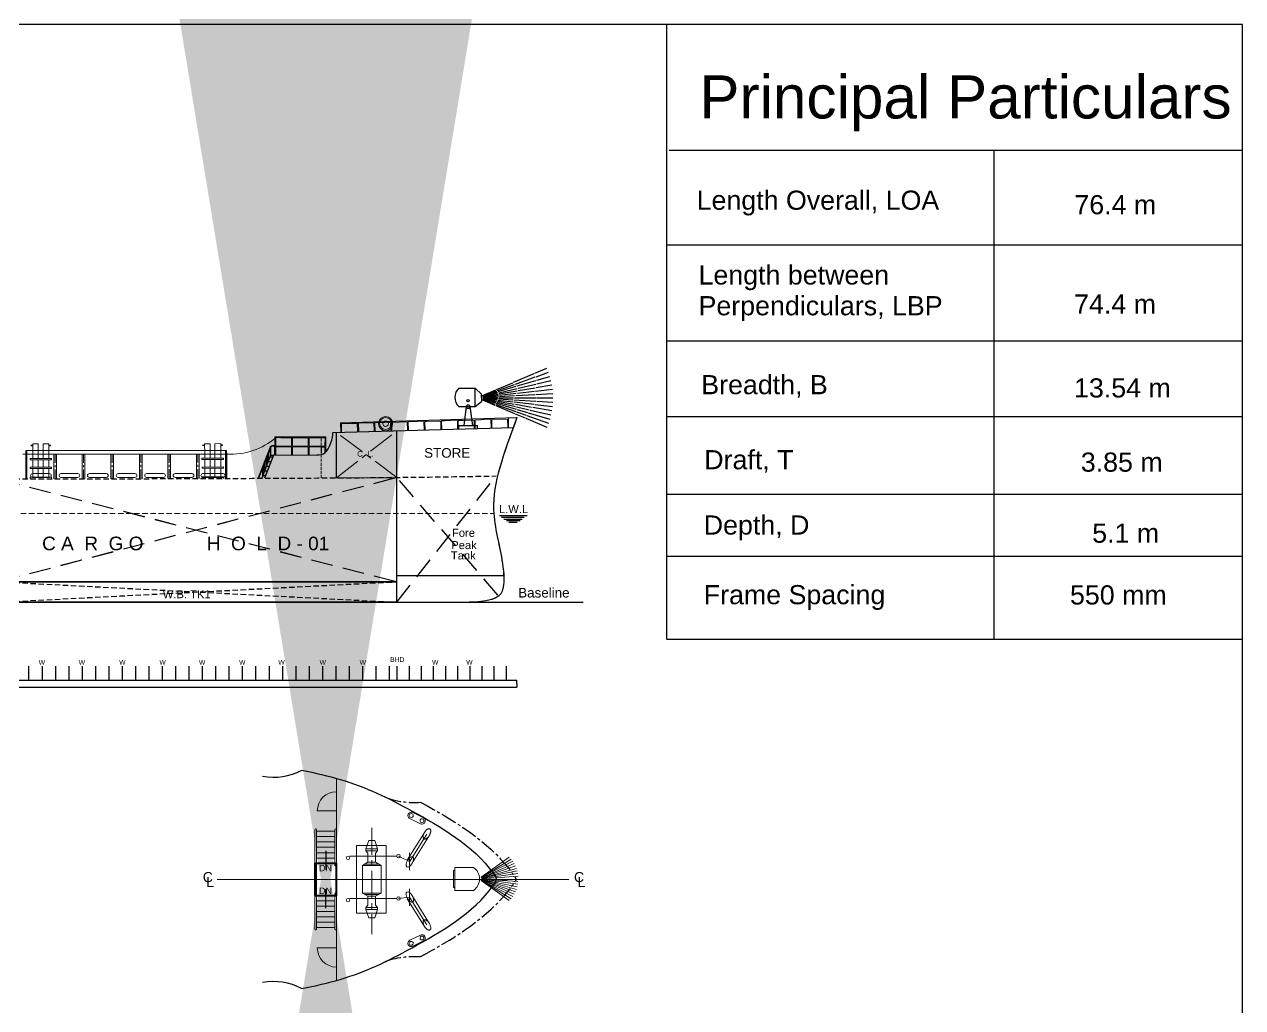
# Model space of a CAD drawing. Header units: inches. Extents: x 11 to 128, y 20 to 108.
# Drawn here: x 71.5 to 127.9, y 62.1 to 107.7 of the extents above; entities that cross this region are included whole.
import ezdxf

# ---------------------------------------------------------------- set-up
doc = ezdxf.new("R2010")
doc.units = ezdxf.units.IN
doc.header["$MEASUREMENT"] = 0
for name, pattern in [('ACAD_ISO04W100', [30, 24, -3, 0, -3]), ('CENTER', [2, 1.25, -0.25, 0.25, -0.25]), ('CENTER2', [1.125, 0.75, -0.125, 0.125, -0.125]), ('DASHED', [19.05, 12.7, -6.35]), ('DASHED2', [0.375, 0.25, -0.125]), ('DASHEDX2', [1.5, 1, -0.5]), ('HIDDEN', [0.375, 0.25, -0.125])]:
    doc.linetypes.add(name, pattern=pattern)
for name, color, linetype in [('1', 255, 'Continuous'), ('bulkhead', 1, 'Continuous'), ('CL', 255, 'Continuous'), ('GA', 7, 'Continuous'), ('Layer1', 255, 'Continuous'), ('Text', 255, 'Continuous'), ('wl 2', 3, 'Continuous')]:
    doc.layers.add(name, color=color, linetype=linetype)
for name, color, linetype, lineweight in [('B.line', 7, 'Continuous', 25), ('C.line', 255, 'ACAD_ISO04W100', 13), ('Deck', 165, 'Continuous', 40), ('Door', 255, 'Continuous', 13), ('Fixtures', 255, 'Continuous', 18), ('hatch', 8, 'Continuous', 9), ('IN-LINE', 255, 'Continuous', 25), ('staps', 200, 'Continuous', 15)]:
    doc.layers.add(name, color=color, linetype=linetype, lineweight=lineweight)
doc.layers.add('Hide', color=255, linetype='Continuous', lineweight=13, plot=False)
doc.styles.get("Standard").update_dxf_attribs({"font": 'arial.ttf'})
doc.dimstyles.get("Standard").update_dxf_attribs({"dimtxt": 0.18, "dimasz": 0.18, "dimexe": 0.18, "dimexo": 0.0625, "dimgap": 0.09, "dimtad": 0, "dimtih": 1, "dimtoh": 1, "dimdec": 4, "dimzin": 0, "dimdsep": 46, "dimtxsty": 'Standard', "dimcen": 0.09, "dimadec": 0, "dimazin": 0, "dimtfac": 1, "dimtdec": 4, "dimtofl": 0, "dimtmove": 0, "dimatfit": 3, "dimfxl": 1, "dimtolj": 1, "dimtzin": 0, "dimarcsym": 0})

msp = doc.modelspace()

# ---------------------------------------------------------------- linework, layer by layer
for p, q in [((101.221, 107.694), (101.221, 79.202)), ((101.343, 101.857), (127.918, 101.857)), ((116.39, 101.842), (116.39, 79.205)), ((101.205, 97.476), (127.912, 97.476)), ((101.248, 93.022), (127.904, 93.022)), ((101.248, 89.517), (127.912, 89.517)), ((83.013, 87.732), (85.015, 87.737)), ((83.013, 87.732), (85.015, 87.737)), ((83.013, 87.732), (85.015, 87.737)), ((83.013, 87.732), (85.015, 87.737)), ((101.226, 85.915), (127.907, 85.915)), ((93.474, 84.923), (94.757, 84.923)), ((93.474, 84.923), (94.757, 84.923)), ((93.578, 84.853), (94.626, 84.853)), ((93.578, 84.853), (94.626, 84.853)), ((93.685, 84.76), (94.535, 84.76)), ((93.685, 84.76), (94.535, 84.76)), ((101.246, 83.047), (127.901, 83.047)), ((33.298, 81.863), (88.726, 81.863)), ((33.298, 81.857), (88.733, 81.859)), ((88.726, 82.146), (93.679, 82.146)), ((41.124, 80.907), (92.079, 80.908)), ((41.124, 80.907), (92.079, 80.908)), ((41.124, 80.907), (92.079, 80.908)), ((41.124, 80.907), (92.079, 80.908)), ((88.726, 80.908), (70.251, 80.908)), ((88.726, 80.908), (70.251, 80.908)), ((101.221, 79.202), (127.903, 79.202)), ((71.663, 77.944), (71.663, 77.297)), ((72.282, 77.944), (72.282, 77.297)), ((72.901, 77.944), (72.901, 77.297)), ((73.52, 77.944), (73.52, 77.297)), ((74.138, 77.944), (74.138, 77.297)), ((74.757, 77.944), (74.757, 77.297)), ((75.376, 77.944), (75.376, 77.297)), ((75.995, 77.944), (75.995, 77.297)), ((76.613, 77.944), (76.613, 77.297)), ((77.232, 77.944), (77.232, 77.297)), ((77.851, 77.944), (77.851, 77.297)), ((78.47, 77.944), (78.47, 77.297)), ((79.088, 77.944), (79.088, 77.297)), ((79.707, 77.944), (79.707, 77.297)), ((80.326, 77.944), (80.326, 77.297)), ((80.945, 77.944), (80.945, 77.297)), ((81.563, 77.944), (81.563, 77.297)), ((82.182, 77.944), (82.182, 77.297)), ((82.801, 77.944), (82.801, 77.297)), ((83.42, 77.944), (83.42, 77.297)), ((84.038, 77.944), (84.038, 77.297)), ((84.657, 77.944), (84.657, 77.297)), ((85.276, 77.944), (85.276, 77.297)), ((85.895, 77.944), (85.895, 77.297)), ((86.513, 77.944), (86.513, 77.297)), ((87.132, 77.944), (87.132, 77.297)), ((87.751, 77.944), (87.751, 77.297)), ((88.37, 77.944), (88.37, 77.297)), ((88.726, 77.944), (88.726, 77.297)), ((89.288, 77.944), (89.288, 77.297)), ((89.851, 77.944), (89.851, 77.297)), ((90.413, 77.944), (90.413, 77.297)), ((90.976, 77.944), (90.976, 77.297)), ((91.538, 77.944), (91.538, 77.297)), ((92.101, 77.944), (92.101, 77.297)), ((92.663, 77.944), (92.663, 77.297)), ((93.226, 77.944), (93.226, 77.297)), ((93.788, 77.944), (93.788, 77.297))]:
    msp.add_line(p, q)
at = {"color": 9}
for p, q in [((91.597, 90.834), (92.35, 90.834)), ((91.597, 90.834), (92.35, 90.834)), ((92.351, 89.974), (92.35, 90.834)), ((92.351, 89.974), (92.35, 90.834)), ((91.597, 89.974), (92.351, 89.974)), ((91.597, 89.974), (92.351, 89.974))]:
    msp.add_line(p, q, dxfattribs=at)
at = {"color": 9, "linetype": 'Continuous'}
for p, q in [((92.35, 90.834), (92.645, 90.558)), ((92.35, 90.834), (92.645, 90.558)), ((92.645, 90.404), (92.645, 90.558)), ((92.645, 90.404), (92.645, 90.558)), ((92.645, 90.404), (92.645, 90.22)), ((92.645, 90.404), (92.645, 90.22)), ((92.351, 89.974), (92.645, 90.22)), ((92.351, 89.974), (92.645, 90.22))]:
    msp.add_line(p, q, dxfattribs=at)
at = {"color": 4}
for p, q in [((82.842, 87.646), (82.98, 87.646)), ((82.842, 87.646), (82.98, 87.646)), ((82.875, 87.732), (83.013, 87.732)), ((82.875, 87.732), (83.013, 87.732)), ((82.594, 87.001), (82.732, 87.001)), ((82.594, 87.001), (82.732, 87.001)), ((82.594, 87.001), (82.732, 87.001)), ((82.594, 87.001), (82.732, 87.001)), ((82.677, 87.216), (82.814, 87.216)), ((82.677, 87.216), (82.814, 87.216)), ((82.677, 87.216), (82.814, 87.216)), ((82.677, 87.216), (82.814, 87.216)), ((82.759, 87.431), (82.897, 87.431)), ((82.759, 87.431), (82.897, 87.431)), ((82.759, 87.431), (82.897, 87.431)), ((82.759, 87.431), (82.897, 87.431)), ((82.511, 86.786), (82.649, 86.786)), ((82.511, 86.786), (82.649, 86.786))]:
    msp.add_line(p, q, dxfattribs=at)
at = {"linetype": 'DASHED2'}
msp.add_line((88.726, 82.097), (88.726, 82.097), dxfattribs=at)
msp.add_line((88.726, 82.097), (88.726, 82.097), dxfattribs=at)
at = {"color": 4}
msp.add_circle((92.027, 90.247), 0.0516, dxfattribs=at)
msp.add_circle((92.027, 90.247), 0.0516, dxfattribs=at)
at = {"color": 9}
msp.add_arc((91.994, 90.404), 0.585, 132.7016, 227.2984, dxfattribs=at)
msp.add_arc((91.994, 90.404), 0.585, 132.7016, 227.2984, dxfattribs=at)
for points, knots in [([(94.29, 89.467), (93.644, 87.702), (93.007, 86.064), (93.351, 84.026), (93.603, 82.949), (93.782, 81.468), (93.367, 80.943), (92.079, 80.908)], [0.00797, 0.00797, 0.00797, 0.00797, 3.445074, 4.562906, 5.468213, 6.374004, 7.212449, 7.212449, 7.212449, 7.212449]), ([(94.29, 89.467), (93.644, 87.702), (93.007, 86.064), (93.351, 84.026), (93.603, 82.949), (93.782, 81.468), (93.367, 80.943), (92.079, 80.908)], [0.00797, 0.00797, 0.00797, 0.00797, 3.445074, 4.562906, 5.468213, 6.374004, 7.212449, 7.212449, 7.212449, 7.212449]), ([(94.283, 89.449), (93.646, 87.708), (93.007, 86.067), (93.351, 84.026), (93.601, 82.957), (93.782, 81.468), (93.357, 80.94), (92.079, 80.908)], [0, 0, 0, 0, 3.445074, 4.562906, 5.468213, 6.374004, 7.212449, 7.212449, 7.212449, 7.212449]), ([(94.283, 89.449), (93.646, 87.708), (93.007, 86.067), (93.351, 84.026), (93.601, 82.957), (93.782, 81.468), (93.357, 80.94), (92.079, 80.908)], [0, 0, 0, 0, 3.445074, 4.562906, 5.468213, 6.374004, 7.212449, 7.212449, 7.212449, 7.212449]), ([(85.015, 87.737), (85.34, 87.727), (85.578, 87.903), (85.774, 88.65), (85.762, 88.782)], [0, 0, 0, 0, 0.940803, 1.279045, 1.279045, 1.279045, 1.279045]), ([(85.015, 87.737), (85.34, 87.727), (85.578, 87.903), (85.774, 88.65), (85.762, 88.782)], [0, 0, 0, 0, 0.940803, 1.279045, 1.279045, 1.279045, 1.279045]), ([(85.015, 87.737), (85.34, 87.727), (85.578, 87.903), (85.774, 88.65), (85.762, 88.782)], [0, 0, 0, 0, 0.940803, 1.279045, 1.279045, 1.279045, 1.279045]), ([(85.015, 87.737), (85.34, 87.727), (85.578, 87.903), (85.774, 88.65), (85.762, 88.782)], [0, 0, 0, 0, 0.940803, 1.279045, 1.279045, 1.279045, 1.279045]), ([(84.314, 73.123), (84.942, 72.997), (86.947, 72.531), (89.308, 71.336), (92.41, 69.556), (93.334, 68.135), (93.333, 68.061)], [11.7499, 11.7499, 11.7499, 11.7499, 13.326041, 16.951848, 20.994583, 21.329271, 21.329271, 21.329271, 21.329271]), ([(84.314, 63), (84.942, 63.126), (86.947, 63.592), (89.308, 64.787), (92.41, 66.566), (93.334, 67.988), (93.333, 68.061)], [11.7499, 11.7499, 11.7499, 11.7499, 13.326041, 16.951848, 20.994583, 21.329271, 21.329271, 21.329271, 21.329271])]:
    msp.add_open_spline(points, degree=3, knots=knots)
at = {"linetype": 'HIDDEN'}
msp.add_open_spline([(70.25, 86.623), (70.461, 86.623), (73.152, 86.631), (77.082, 86.633), (82.042, 86.651), (85.762, 86.671), (89.526, 86.699), (92.049, 86.74), (93.333, 86.761)], degree=3, knots=[45.729367, 45.729367, 45.729367, 45.729367, 46.291596, 52.904609, 56.21113, 59.517679, 62.824298, 66.248072, 66.248072, 66.248072, 66.248072], dxfattribs=at)
msp.add_open_spline([(70.25, 86.623), (70.461, 86.623), (73.152, 86.631), (77.082, 86.633), (82.042, 86.651), (85.762, 86.671), (89.526, 86.699), (92.049, 86.74), (93.333, 86.761)], degree=3, knots=[45.729367, 45.729367, 45.729367, 45.729367, 46.291596, 52.904609, 56.21113, 59.517679, 62.824298, 66.248072, 66.248072, 66.248072, 66.248072], dxfattribs=at)
at = {"linetype": 'CENTER2'}
for points in [[(88.184, 71.88), (88.614, 71.664), (89.332, 71.599), (89.827, 71.638)], [(88.184, 64.243), (88.614, 64.459), (89.332, 64.524), (89.827, 64.485)]]:
    msp.add_open_spline(points, degree=3, dxfattribs=at)
for points in [[(89.827, 71.638), (89.947, 71.573), (91.288, 70.827), (93.035, 69.772), (94.108, 68.313), (94.26, 68.061)], [(89.827, 64.485), (89.947, 64.55), (91.288, 65.296), (93.035, 66.351), (94.108, 67.81), (94.26, 68.061)]]:
    msp.add_open_spline(points, degree=3, knots=[16.549824, 16.549824, 16.549824, 16.549824, 16.951848, 20.994583, 21.329271, 21.329271, 21.329271, 21.329271], dxfattribs=at)
at = {"layer": '1'}
msp.add_line((93.202, 68.061), (93.843, 68.061), dxfattribs=at)
msp.add_line((93.202, 68.061), (93.843, 68.061), dxfattribs=at)
msp.add_line((93.202, 68.061), (93.843, 68.061), dxfattribs=at)
msp.add_line((93.202, 68.061), (93.843, 68.061), dxfattribs=at)
at = {"layer": 'B.line', "color": 30, "true_color": 0xf26722}
for p, q in [((86.112, 89.226), (94.29, 89.467)), ((86.112, 89.226), (86.124, 88.796)), ((86.647, 89.197), (86.887, 89.204)), ((86.93, 89.205), (86.941, 88.818))]:
    msp.add_line(p, q, dxfattribs=at)
at = {"layer": 'B.line', "ltscale": 0.005}
msp.add_line((92.079, 80.908), (97.355, 80.908), dxfattribs=at)
msp.add_line((92.079, 80.908), (97.355, 80.908), dxfattribs=at)
at = {"layer": 'bulkhead'}
msp.add_line((88.726, 80.908), (88.726, 86.696), dxfattribs=at)
msp.add_line((88.726, 80.908), (88.726, 86.696), dxfattribs=at)
at = {"layer": 'C.line'}
for p, q in [((90.116, 70.162), (89.316, 68.878)), ((89.308, 69.287), (89.308, 68.492)), ((89.308, 66.835), (89.308, 67.631)), ((90.116, 65.96), (89.316, 67.245))]:
    msp.add_line(p, q, dxfattribs=at)
at = {"layer": 'C.line', "ltscale": 3}
msp.add_line((80.403, 68.061), (96.702, 68.061), dxfattribs=at)
at = {"layer": 'CL', "color": 9}
for p, q in [((94.137, 91.102), (95.086, 91.505)), ((94.137, 91.102), (95.086, 91.505)), ((95.125, 91.522), (95.677, 91.756)), ((95.125, 91.522), (95.677, 91.756)), ((95.176, 91.364), (95.75, 91.569)), ((95.176, 91.364), (95.75, 91.569)), ((93.346, 90.766), (94.093, 91.083)), ((93.346, 90.766), (94.093, 91.083)), ((93.383, 90.721), (94.178, 91.006)), ((93.383, 90.721), (94.178, 91.006)), ((93.417, 90.672), (94.254, 90.919)), ((93.417, 90.672), (94.254, 90.919)), ((94.223, 91.022), (95.136, 91.349)), ((94.223, 91.022), (95.136, 91.349)), ((94.297, 90.932), (95.166, 91.188)), ((94.297, 90.932), (95.166, 91.188)), ((94.346, 90.83), (95.163, 91.021)), ((94.346, 90.83), (95.163, 91.021)), ((95.174, 90.861), (95.903, 90.988)), ((95.174, 90.861), (95.903, 90.988)), ((95.208, 91.2), (95.812, 91.378)), ((95.208, 91.2), (95.812, 91.378)), ((95.208, 91.031), (95.863, 91.184)), ((95.208, 91.031), (95.863, 91.184)), ((92.694, 90.49), (93.304, 90.749)), ((92.694, 90.49), (93.304, 90.749)), ((92.7, 90.476), (93.34, 90.706)), ((92.7, 90.476), (93.34, 90.706)), ((92.704, 90.462), (93.374, 90.659)), ((92.704, 90.462), (93.374, 90.659)), ((92.708, 90.448), (93.402, 90.61)), ((92.708, 90.448), (93.402, 90.61)), ((92.708, 90.33), (93.312, 90.19)), ((92.708, 90.33), (93.312, 90.19)), ((92.711, 90.433), (93.423, 90.557)), ((92.711, 90.433), (93.423, 90.557)), ((92.711, 90.345), (93.337, 90.236)), ((92.711, 90.345), (93.337, 90.236)), ((92.713, 90.419), (93.433, 90.502)), ((92.713, 90.419), (93.433, 90.502)), ((92.713, 90.36), (93.364, 90.285)), ((92.713, 90.36), (93.364, 90.285)), ((92.715, 90.404), (93.43, 90.445)), ((92.715, 90.404), (93.43, 90.445)), ((92.715, 90.389), (93.415, 90.389)), ((92.715, 90.389), (93.415, 90.389)), ((92.715, 90.374), (93.391, 90.335)), ((92.715, 90.374), (93.391, 90.335)), ((93.438, 90.333), (94.104, 90.294)), ((93.438, 90.333), (94.104, 90.294)), ((93.445, 90.62), (94.304, 90.82)), ((93.445, 90.62), (94.304, 90.82)), ((93.46, 90.389), (94.128, 90.389)), ((93.46, 90.389), (94.128, 90.389)), ((93.465, 90.564), (94.307, 90.711)), ((93.465, 90.564), (94.307, 90.711)), ((93.474, 90.447), (94.183, 90.488)), ((93.474, 90.447), (94.183, 90.488)), ((93.476, 90.506), (94.254, 90.596)), ((93.476, 90.506), (94.254, 90.596)), ((94.175, 90.389), (95.158, 90.389)), ((94.175, 90.389), (95.158, 90.389)), ((94.236, 90.491), (95.125, 90.542)), ((94.236, 90.491), (95.125, 90.542)), ((94.308, 90.602), (95.106, 90.694)), ((94.308, 90.602), (95.106, 90.694)), ((94.353, 90.718), (95.128, 90.853)), ((94.353, 90.718), (95.128, 90.853)), ((95.149, 90.699), (95.932, 90.789)), ((95.149, 90.699), (95.932, 90.789)), ((95.169, 90.545), (95.949, 90.59)), ((95.169, 90.545), (95.949, 90.59)), ((95.202, 90.389), (95.955, 90.389)), ((95.202, 90.389), (95.955, 90.389)), ((92.694, 90.288), (93.262, 90.047)), ((92.694, 90.288), (93.262, 90.047)), ((92.7, 90.302), (93.272, 90.097)), ((92.7, 90.302), (93.272, 90.097)), ((92.704, 90.316), (93.289, 90.144)), ((92.704, 90.316), (93.289, 90.144)), ((93.304, 90.03), (94.17, 89.662)), ((93.304, 90.03), (94.17, 89.662)), ((93.313, 90.082), (94.234, 89.752)), ((93.313, 90.082), (94.234, 89.752)), ((93.331, 90.131), (94.258, 89.858)), ((93.331, 90.131), (94.258, 89.858)), ((93.355, 90.179), (94.224, 89.976)), ((93.355, 90.179), (94.224, 89.976)), ((93.382, 90.228), (94.166, 90.092)), ((93.382, 90.228), (94.166, 90.092)), ((93.41, 90.279), (94.12, 90.198)), ((93.41, 90.279), (94.12, 90.198)), ((94.148, 90.292), (95.162, 90.234)), ((94.148, 90.292), (95.162, 90.234)), ((94.168, 90.192), (95.089, 90.086)), ((94.168, 90.192), (95.089, 90.086)), ((94.219, 90.083), (94.97, 89.952)), ((94.219, 90.083), (94.97, 89.952)), ((94.276, 89.964), (94.857, 89.829)), ((94.276, 89.964), (94.857, 89.829)), ((94.301, 89.845), (94.774, 89.706)), ((94.301, 89.845), (94.774, 89.706)), ((94.904, 89.818), (95.863, 89.594)), ((94.904, 89.818), (95.863, 89.594)), ((95.021, 89.944), (95.903, 89.79)), ((95.021, 89.944), (95.903, 89.79)), ((95.138, 90.08), (95.932, 89.989)), ((95.138, 90.08), (95.932, 89.989)), ((95.206, 90.231), (95.949, 90.189)), ((95.206, 90.231), (95.949, 90.189)), ((94.212, 89.644), (94.664, 89.452)), ((94.212, 89.644), (94.664, 89.452)), ((94.275, 89.738), (94.713, 89.581)), ((94.275, 89.738), (94.713, 89.581)), ((94.703, 89.436), (95.677, 89.022)), ((94.703, 89.436), (95.677, 89.022)), ((94.753, 89.566), (95.75, 89.209)), ((94.753, 89.566), (95.75, 89.209)), ((94.816, 89.693), (95.812, 89.4)), ((94.816, 89.693), (95.812, 89.4))]:
    msp.add_line(p, q, dxfattribs=at)
at = {"layer": 'CL', "color": 4}
for p, q in [((91.941, 89.974), (91.822, 89.098)), ((91.941, 89.974), (91.822, 89.098)), ((92.113, 89.974), (92.232, 89.098)), ((92.113, 89.974), (92.232, 89.098)), ((91.597, 88.942), (91.597, 89.098)), ((91.597, 88.942), (91.597, 89.098)), ((92.457, 88.967), (92.457, 89.098)), ((92.457, 88.967), (92.457, 89.098)), ((83.073, 88.107), (83.072, 87.732)), ((83.073, 88.107), (83.072, 87.732)), ((84.62, 87.714), (84.62, 87.713)), ((84.62, 87.714), (84.62, 87.713))]:
    msp.add_line(p, q, dxfattribs=at)
at = {"layer": 'CL', "color": 30, "true_color": 0xf26722}
msp.add_line((85.214, 88.131), (85.214, 87.809), dxfattribs=at)
msp.add_line((85.214, 88.131), (85.214, 87.809), dxfattribs=at)
at = {"layer": 'CL'}
for p, q in [((18.805, 77.297), (94.29, 77.297)), ((18.805, 76.968), (94.29, 76.968)), ((94.29, 77.133), (94.29, 77.297)), ((94.29, 77.133), (94.29, 76.968))]:
    msp.add_line(p, q, dxfattribs=at)
at = {"layer": 'CL', "color": 4}
msp.add_circle((92.027, 89.974), 0.086, dxfattribs=at)
msp.add_circle((92.027, 89.974), 0.086, dxfattribs=at)
at = {"layer": 'Deck', "ltscale": 5}
for p, q in [((71.57, 86.626), (71.57, 87.946)), ((71.57, 86.626), (71.57, 87.946)), ((80.82, 86.647), (80.82, 87.946)), ((80.82, 86.647), (80.82, 87.946))]:
    msp.add_line(p, q, dxfattribs=at)
at = {"layer": 'Deck'}
msp.add_lwpolyline([(84.928, 67.32), (85.929, 67.32), (85.929, 68.803), (84.928, 68.803)], close=True, dxfattribs=at)
at = {"layer": 'Defpoints', "linetype": 'ByBlock'}
for p, q in [((93.805, 84.692), (94.432, 84.692)), ((93.805, 84.692), (94.432, 84.692)), ((93.916, 84.628), (94.302, 84.628)), ((93.916, 84.628), (94.302, 84.628))]:
    msp.add_line(p, q, dxfattribs=at)
at = {"layer": 'Defpoints'}
for centre, start, end in [((83.014, 75.557), 259.3755, 298.2027), ((83.014, 60.566), 61.9077, 100.6245)]:
    msp.add_arc(centre, 2.759, start, end, dxfattribs=at)
at = {"layer": 'Door'}
for p, q in [((85.929, 71.237), (85.039, 71.237)), ((85.929, 64.886), (85.039, 64.886))]:
    msp.add_line(p, q, dxfattribs=at)
for centre, start, end in [((85.929, 71.237), 90, 180), ((85.929, 64.886), 180, 270)]:
    msp.add_arc(centre, 0.89, start, end, dxfattribs=at)
at = {"layer": 'Fixtures', "color": 30, "true_color": 0xf26722}
for p, q in [((86.112, 89.226), (94.29, 89.467)), ((86.112, 89.226), (86.124, 88.796)), ((86.157, 89.184), (86.647, 89.197)), ((86.157, 89.184), (86.647, 89.197)), ((86.647, 89.197), (86.887, 89.204)), ((86.887, 89.204), (86.898, 88.817)), ((86.887, 89.204), (86.898, 88.817)), ((86.93, 89.205), (87.55, 89.222)), ((86.93, 89.205), (87.55, 89.222)), ((86.93, 89.205), (86.941, 88.818)), ((87.55, 89.222), (87.661, 89.225)), ((87.55, 89.222), (87.661, 89.225)), ((87.661, 89.225), (87.672, 88.838)), ((87.661, 89.225), (87.672, 88.838)), ((87.704, 89.226), (88.367, 89.244)), ((87.704, 89.226), (88.367, 89.244)), ((87.704, 89.226), (87.715, 88.839)), ((87.704, 89.226), (87.715, 88.839)), ((88.367, 89.244), (88.435, 89.246)), ((88.367, 89.244), (88.435, 89.246)), ((88.435, 89.246), (88.445, 88.859)), ((88.435, 89.246), (88.445, 88.859)), ((88.478, 89.247), (89.209, 89.267)), ((88.478, 89.247), (89.209, 89.267)), ((88.478, 89.247), (88.488, 88.86)), ((88.478, 89.247), (88.488, 88.86)), ((89.209, 89.267), (89.219, 88.88)), ((89.209, 89.267), (89.219, 88.88)), ((89.252, 89.268), (89.27, 89.268)), ((89.252, 89.268), (89.262, 88.881)), ((89.252, 89.268), (89.27, 89.268)), ((89.252, 89.268), (89.262, 88.881)), ((89.27, 89.268), (89.982, 89.288)), ((89.27, 89.268), (89.982, 89.288)), ((89.982, 89.288), (89.993, 88.901)), ((89.982, 89.288), (89.993, 88.901)), ((90.025, 89.289), (90.086, 89.291)), ((90.025, 89.289), (90.086, 89.291)), ((90.025, 89.289), (90.036, 88.902)), ((90.025, 89.289), (90.036, 88.902)), ((90.086, 89.291), (90.756, 89.309)), ((90.086, 89.291), (90.756, 89.309)), ((90.756, 89.309), (90.767, 88.922)), ((90.756, 89.309), (90.767, 88.922)), ((90.799, 89.31), (90.946, 89.314)), ((90.799, 89.31), (90.946, 89.314)), ((90.799, 89.31), (90.81, 88.923)), ((90.799, 89.31), (90.81, 88.923)), ((90.946, 89.314), (91.53, 89.33)), ((90.946, 89.314), (91.53, 89.33)), ((91.53, 89.33), (91.54, 88.943)), ((91.53, 89.33), (91.54, 88.943)), ((91.573, 89.331), (91.806, 89.337)), ((91.573, 89.331), (91.806, 89.337)), ((91.573, 89.331), (91.583, 88.944)), ((91.573, 89.331), (91.583, 88.944)), ((91.806, 89.337), (92.304, 89.351)), ((91.806, 89.337), (92.304, 89.351)), ((92.304, 89.351), (92.314, 88.964)), ((92.304, 89.351), (92.314, 88.964)), ((92.347, 89.352), (92.357, 88.965)), ((92.347, 89.352), (92.357, 88.965)), ((92.623, 89.36), (93.078, 89.372)), ((92.623, 89.36), (93.078, 89.372)), ((93.078, 89.372), (93.088, 88.985)), ((93.078, 89.372), (93.088, 88.985)), ((93.121, 89.373), (93.851, 89.393)), ((93.121, 89.373), (93.851, 89.393)), ((93.121, 89.373), (93.131, 88.986)), ((93.121, 89.373), (93.131, 88.986)), ((93.851, 89.393), (93.862, 89.006)), ((93.851, 89.393), (93.862, 89.006)), ((93.905, 89.456), (93.905, 89.007)), ((93.905, 89.456), (93.905, 89.007)), ((86.157, 89.184), (86.167, 88.797)), ((86.157, 89.184), (86.167, 88.797)), ((83.074, 88.58), (83.072, 88.145)), ((83.074, 88.58), (83.072, 88.145)), ((84.601, 88.578), (83.074, 88.58)), ((83.074, 88.58), (83.074, 88.58)), ((84.601, 88.578), (83.074, 88.58)), ((83.074, 88.58), (83.074, 88.58)), ((83.116, 88.107), (83.115, 87.732)), ((83.116, 88.107), (83.115, 87.732)), ((83.348, 88.536), (83.116, 88.537)), ((83.116, 88.537), (83.116, 88.15)), ((83.348, 88.536), (83.116, 88.537)), ((83.116, 88.537), (83.116, 88.15)), ((83.347, 88.149), (83.116, 88.15)), ((83.347, 88.149), (83.116, 88.15)), ((83.347, 88.106), (83.116, 88.107)), ((83.347, 88.106), (83.116, 88.107)), ((83.847, 88.149), (83.347, 88.149)), ((83.847, 88.149), (83.347, 88.149)), ((83.847, 88.106), (83.347, 88.106)), ((83.847, 88.106), (83.347, 88.106)), ((84.208, 88.535), (83.348, 88.536)), ((84.208, 88.535), (83.348, 88.536)), ((83.847, 88.106), (83.846, 87.734)), ((83.847, 88.106), (83.846, 87.734)), ((83.848, 88.536), (83.847, 88.149)), ((83.848, 88.536), (83.847, 88.149)), ((83.848, 88.579), (83.848, 88.579)), ((83.848, 88.579), (83.848, 88.579)), ((83.89, 88.106), (83.889, 87.734)), ((83.89, 88.106), (83.889, 87.734)), ((83.89, 88.58), (83.89, 88.579)), ((83.89, 88.58), (83.89, 88.579)), ((83.89, 88.536), (83.89, 88.149)), ((83.89, 88.536), (83.89, 88.149)), ((84.164, 88.148), (83.89, 88.149)), ((84.164, 88.148), (83.89, 88.149)), ((84.207, 88.105), (83.89, 88.106)), ((84.207, 88.105), (83.89, 88.106)), ((84.523, 88.148), (84.164, 88.148)), ((84.523, 88.148), (84.164, 88.148)), ((84.554, 88.105), (84.207, 88.105)), ((84.554, 88.105), (84.207, 88.105)), ((84.555, 88.535), (84.208, 88.535)), ((84.555, 88.535), (84.208, 88.535)), ((84.454, 88.105), (84.44, 88.105)), ((84.454, 88.105), (84.44, 88.105)), ((84.621, 88.148), (84.523, 88.148)), ((84.621, 88.148), (84.523, 88.148)), ((84.622, 88.535), (84.555, 88.535)), ((84.622, 88.535), (84.555, 88.535)), ((84.621, 88.105), (84.555, 88.105)), ((84.621, 88.105), (84.555, 88.105)), ((85.438, 88.577), (84.601, 88.578)), ((85.438, 88.577), (84.601, 88.578)), ((84.622, 88.535), (84.621, 88.148)), ((84.622, 88.535), (84.621, 88.148)), ((84.621, 88.105), (84.621, 87.942)), ((84.621, 88.105), (84.621, 87.942)), ((84.622, 88.578), (84.622, 88.578)), ((84.622, 88.578), (84.622, 88.578)), ((84.664, 88.105), (84.663, 87.922)), ((84.664, 88.105), (84.663, 87.922)), ((85.2, 88.534), (84.664, 88.535)), ((84.664, 88.535), (84.664, 88.148)), ((85.2, 88.534), (84.664, 88.535)), ((84.664, 88.535), (84.664, 88.148)), ((85.257, 88.147), (84.664, 88.148)), ((85.257, 88.147), (84.664, 88.148)), ((85.257, 88.104), (84.664, 88.105)), ((85.257, 88.104), (84.664, 88.105)), ((84.665, 88.578), (84.665, 88.578)), ((84.665, 88.578), (84.665, 88.578)), ((85.112, 88.534), (85.111, 88.534)), ((85.112, 88.534), (85.111, 88.534)), ((85.214, 88.104), (85.199, 88.104)), ((85.214, 88.104), (85.199, 88.104)), ((85.396, 88.534), (85.2, 88.534)), ((85.396, 88.534), (85.2, 88.534)), ((85.214, 88.131), (85.214, 88.104)), ((85.214, 88.131), (85.214, 88.104)), ((85.395, 88.147), (85.257, 88.147)), ((85.395, 88.147), (85.257, 88.147)), ((85.395, 88.104), (85.257, 88.104)), ((85.395, 88.104), (85.257, 88.104)), ((85.396, 88.534), (85.395, 88.147)), ((85.396, 88.534), (85.395, 88.147)), ((85.395, 88.104), (85.395, 87.839)), ((85.395, 88.104), (85.395, 87.839)), ((85.396, 88.577), (85.396, 88.577)), ((85.396, 88.577), (85.396, 88.577)), ((85.438, 88.577), (85.438, 88.577)), ((85.438, 88.577), (85.439, 87.878)), ((85.438, 88.577), (85.438, 88.577)), ((85.438, 88.577), (85.439, 87.878)), ((84.621, 87.942), (84.62, 87.736)), ((84.621, 87.942), (84.62, 87.736)), ((84.663, 87.922), (84.664, 87.736)), ((84.663, 87.922), (84.664, 87.736))]:
    msp.add_line(p, q, dxfattribs=at)
at = {"layer": 'Fixtures'}
msp.add_line((92.347, 89.352), (92.623, 89.36), dxfattribs=at)
at = {"layer": 'Fixtures', "ltscale": 0.005}
for p, q in [((71.757, 88.187), (71.852, 88.187)), ((71.757, 88.187), (71.852, 88.187)), ((71.757, 88.157), (71.852, 88.157)), ((71.757, 88.157), (71.852, 88.157)), ((71.852, 88.247), (72.11, 88.247)), ((71.852, 88.247), (71.852, 87.826)), ((71.852, 88.247), (72.11, 88.247)), ((71.852, 88.247), (71.852, 87.826)), ((72.11, 88.247), (72.11, 87.826)), ((72.11, 88.247), (72.11, 87.826)), ((72.328, 88.247), (72.595, 88.247)), ((72.328, 88.247), (72.328, 87.826)), ((72.328, 88.247), (72.595, 88.247)), ((72.328, 88.247), (72.328, 87.826)), ((72.595, 88.247), (72.595, 87.826)), ((72.595, 88.247), (72.595, 87.826)), ((72.673, 88.187), (72.595, 88.187)), ((72.673, 88.187), (72.595, 88.187)), ((72.673, 88.157), (72.595, 88.157)), ((72.673, 88.157), (72.595, 88.157)), ((72.673, 88.157), (72.673, 88.187)), ((72.673, 88.157), (72.673, 88.187)), ((79.724, 88.197), (79.819, 88.197)), ((79.724, 88.197), (79.819, 88.197)), ((79.724, 88.167), (79.819, 88.167)), ((79.724, 88.167), (79.819, 88.167)), ((79.819, 88.257), (80.077, 88.258)), ((79.819, 88.257), (80.077, 88.258)), ((79.819, 88.257), (79.82, 87.837)), ((79.819, 88.257), (79.82, 87.837)), ((80.077, 88.258), (80.078, 87.837)), ((80.077, 88.258), (80.078, 87.837)), ((80.295, 88.258), (80.562, 88.259)), ((80.295, 88.258), (80.562, 88.259)), ((80.295, 88.258), (80.296, 87.838)), ((80.295, 88.258), (80.296, 87.838)), ((80.562, 88.259), (80.563, 87.838)), ((80.562, 88.259), (80.563, 87.838)), ((80.64, 88.199), (80.562, 88.199)), ((80.64, 88.199), (80.562, 88.199)), ((80.64, 88.169), (80.562, 88.169)), ((80.64, 88.169), (80.562, 88.169)), ((80.64, 88.169), (80.64, 88.199)), ((80.64, 88.169), (80.64, 88.199)), ((87.291, 69.476), (87.833, 69.476)), ((87.428, 69.86), (87.697, 69.86)), ((86.543, 69.139), (88.721, 69.139)), ((87.291, 69.379), (87.833, 69.379)), ((88.802, 69.139), (89.308, 68.89)), ((87.235, 68.775), (87.889, 68.775)), ((87.388, 68.866), (87.737, 68.866)), ((87.235, 67.369), (87.889, 67.369)), ((87.388, 67.279), (87.737, 67.279)), ((88.802, 67.177), (89.308, 67.233)), ((86.543, 67.177), (88.721, 67.177)), ((87.291, 66.766), (87.833, 66.766)), ((87.291, 66.668), (87.833, 66.668)), ((87.428, 66.284), (87.697, 66.284))]:
    msp.add_line(p, q, dxfattribs=at)
at = {"layer": 'Fixtures', "ltscale": 5}
msp.add_line((71.57, 87.946), (80.82, 87.946), dxfattribs=at)
msp.add_line((71.57, 87.946), (80.82, 87.946), dxfattribs=at)
at = {"layer": 'Fixtures', "linetype": 'DASHED', "ltscale": 0.5}
for p, q in [((71.852, 87.826), (71.852, 87.577)), ((71.852, 87.826), (71.852, 87.577)), ((71.852, 87.517), (71.852, 87.166)), ((71.852, 87.517), (71.852, 87.166)), ((72.11, 87.826), (72.11, 87.577)), ((72.11, 87.826), (72.11, 87.577)), ((72.11, 87.517), (72.11, 87.166)), ((72.11, 87.517), (72.11, 87.166)), ((72.328, 87.826), (72.328, 87.577)), ((72.328, 87.826), (72.328, 87.577)), ((72.328, 87.517), (72.328, 87.166)), ((72.328, 87.517), (72.328, 87.166)), ((72.595, 87.826), (72.595, 87.577)), ((72.595, 87.826), (72.595, 87.577)), ((72.595, 87.517), (72.595, 87.166)), ((72.595, 87.517), (72.595, 87.166)), ((79.82, 87.837), (79.82, 87.587)), ((79.82, 87.837), (79.82, 87.587)), ((79.82, 87.527), (79.821, 87.177)), ((79.82, 87.527), (79.821, 87.177)), ((80.078, 87.837), (80.078, 87.588)), ((80.078, 87.837), (80.078, 87.588)), ((80.079, 87.528), (80.079, 87.177)), ((80.079, 87.528), (80.079, 87.177)), ((80.296, 87.838), (80.296, 87.588)), ((80.296, 87.838), (80.296, 87.588)), ((80.297, 87.528), (80.297, 87.178)), ((80.297, 87.528), (80.297, 87.178)), ((80.563, 87.838), (80.563, 87.589)), ((80.563, 87.838), (80.563, 87.589)), ((80.563, 87.529), (80.564, 87.178)), ((80.563, 87.529), (80.564, 87.178)), ((71.852, 87.106), (71.852, 86.706)), ((71.852, 87.106), (71.852, 86.706)), ((72.11, 87.106), (72.11, 86.706)), ((72.11, 87.106), (72.11, 86.706)), ((72.328, 87.106), (72.328, 86.706)), ((72.328, 87.106), (72.328, 86.706)), ((72.595, 87.106), (72.595, 86.706)), ((72.595, 87.106), (72.595, 86.706)), ((79.821, 87.117), (79.822, 86.717)), ((79.821, 87.117), (79.822, 86.717)), ((80.079, 87.117), (80.08, 86.718)), ((80.079, 87.117), (80.08, 86.718)), ((80.297, 87.118), (80.298, 86.718)), ((80.297, 87.118), (80.298, 86.718)), ((80.564, 87.118), (80.565, 86.718)), ((80.564, 87.118), (80.565, 86.718)), ((71.727, 86.626), (71.727, 86.706)), ((71.727, 86.706), (72.717, 86.706)), ((71.727, 86.626), (71.727, 86.706)), ((71.727, 86.706), (72.717, 86.706)), ((72.717, 86.626), (72.717, 86.706)), ((72.717, 86.626), (72.717, 86.706)), ((79.696, 86.717), (80.686, 86.719)), ((79.696, 86.717), (80.686, 86.719)), ((79.697, 86.643), (79.696, 86.717)), ((79.697, 86.643), (79.696, 86.717)), ((80.687, 86.647), (80.686, 86.719)), ((80.687, 86.647), (80.686, 86.719))]:
    msp.add_line(p, q, dxfattribs=at)
at = {"layer": 'Fixtures', "color": 30, "lineweight": 20, "true_color": 0xf26722}
for points in [[(85.214, 88.491), (85.214, 88.359)], [(85.214, 88.491), (85.214, 88.359)], [(85.214, 88.306), (85.214, 88.174)], [(85.214, 88.306), (85.214, 88.174)], [(85.214, 88.108), (85.214, 87.989)], [(85.214, 88.108), (85.214, 87.989)], [(85.214, 87.923), (85.214, 87.805)], [(85.214, 87.923), (85.214, 87.805)], [(85.214, 87.739), (85.214, 87.62)], [(85.214, 87.739), (85.214, 87.62)], [(85.214, 87.554), (85.214, 87.435)], [(85.214, 87.554), (85.214, 87.435)], [(85.214, 87.369), (85.214, 87.237)], [(85.214, 87.369), (85.214, 87.237)], [(85.214, 87.184), (85.214, 87.052)], [(85.214, 87.184), (85.214, 87.052)], [(85.214, 86.999), (85.214, 86.867)], [(85.214, 86.999), (85.214, 86.867)], [(85.214, 86.814), (85.214, 86.669)], [(85.214, 86.814), (85.214, 86.669)]]:
    msp.add_lwpolyline(points, dxfattribs=at)
at = {"layer": 'Fixtures', "linetype": 'DASHED', "ltscale": 0.5}
for points in [[(71.727, 87.577), (72.717, 87.577), (72.717, 87.517), (71.727, 87.517)], [(71.727, 87.577), (72.717, 87.577), (72.717, 87.517), (71.727, 87.517)], [(79.695, 87.587), (80.685, 87.589), (80.685, 87.529), (79.695, 87.527)], [(79.695, 87.587), (80.685, 87.589), (80.685, 87.529), (79.695, 87.527)], [(71.727, 87.106), (72.717, 87.106), (72.717, 87.166), (71.727, 87.166)], [(71.727, 87.106), (72.717, 87.106), (72.717, 87.166), (71.727, 87.166)], [(79.696, 87.117), (80.686, 87.118), (80.686, 87.178), (79.696, 87.177)], [(79.696, 87.117), (80.686, 87.118), (80.686, 87.178), (79.696, 87.177)]]:
    msp.add_lwpolyline(points, close=True, dxfattribs=at)
at = {"layer": 'Fixtures'}
for points in [[(72.62, 86.875), (71.84, 86.875, 1), (71.84, 86.695), (72.62, 86.695, 1)], [(72.62, 86.875), (71.84, 86.875, 1), (71.84, 86.695), (72.62, 86.695, 1)], [(73.94, 86.875), (73.16, 86.875, 1), (73.16, 86.695), (73.94, 86.695, 1)], [(73.94, 86.875), (73.16, 86.875, 1), (73.16, 86.695), (73.94, 86.695, 1)], [(75.26, 86.875), (74.48, 86.875, 1), (74.48, 86.695), (75.26, 86.695, 1)], [(75.26, 86.875), (74.48, 86.875, 1), (74.48, 86.695), (75.26, 86.695, 1)], [(76.59, 86.875), (75.81, 86.875, 1), (75.81, 86.695), (76.59, 86.695, 1)], [(76.59, 86.875), (75.81, 86.875, 1), (75.81, 86.695), (76.59, 86.695, 1)], [(77.91, 86.875), (77.13, 86.875, 1), (77.13, 86.695), (77.91, 86.695, 1)], [(77.91, 86.875), (77.13, 86.875, 1), (77.13, 86.695), (77.91, 86.695, 1)], [(79.23, 86.875), (78.45, 86.875, 1), (78.45, 86.695), (79.23, 86.695, 1)], [(79.23, 86.875), (78.45, 86.875, 1), (78.45, 86.695), (79.23, 86.695, 1)], [(80.68, 86.875), (79.736, 86.875, 1), (79.736, 86.695), (80.68, 86.695, 1)], [(80.68, 86.875), (79.736, 86.875, 1), (79.736, 86.695), (80.68, 86.695, 1)]]:
    msp.add_lwpolyline(points, format="xyb", close=True, dxfattribs=at)
at = {"layer": 'Fixtures', "ltscale": 0.005}
for points in [[(86.851, 66.492), (88.224, 66.492), (88.224, 69.631), (86.851, 69.631)], [(87.132, 67.43), (87.992, 67.43), (87.992, 68.714), (87.132, 68.714)], [(91.345, 68.478), (91.41, 68.478), (91.41, 67.694), (91.345, 67.694)]]:
    msp.add_lwpolyline(points, close=True, dxfattribs=at)
for points in [[(87.132, 68.714), (87.388, 68.866), (87.388, 69.277), (87.291, 69.379), (87.291, 69.476), (87.428, 69.86)], [(87.992, 68.714), (87.737, 68.866), (87.737, 69.277), (87.833, 69.379), (87.833, 69.476), (87.697, 69.86)], [(92.274, 67.551), (91.41, 67.551), (91.41, 68.621), (92.274, 68.621)], [(87.132, 67.43), (87.388, 67.279), (87.388, 66.867), (87.291, 66.766), (87.291, 66.668), (87.428, 66.284)], [(87.992, 67.43), (87.737, 67.279), (87.737, 66.867), (87.833, 66.766), (87.833, 66.668), (87.697, 66.284)]]:
    msp.add_lwpolyline(points, dxfattribs=at)
at = {"layer": 'Fixtures', "color": 30, "true_color": 0xf26722}
for centre, radius in [((88.203, 89.189), 0.328), ((88.203, 89.193), 0.275), ((88.203, 89.193), 0.275), ((88.203, 89.189), 0.129), ((88.203, 89.189), 0.129)]:
    msp.add_circle(centre, radius, dxfattribs=at)
at = {"layer": 'Fixtures', "ltscale": 0.005}
for centre in [(86.462, 69.059), (88.802, 69.139), (88.802, 67.177), (86.462, 67.097)]:
    msp.add_circle(centre, 0.081, dxfattribs=at)
at = {"layer": 'Fixtures', "color": 30, "true_color": 0xf26722}
msp.add_arc((81.005, 91.053), 3.285, 267.3043, 310.0047, dxfattribs=at)
msp.add_arc((81.005, 91.053), 3.285, 267.3043, 310.0047, dxfattribs=at)
at = {"layer": 'Fixtures', "ltscale": 0.005}
msp.add_arc((91.906, 68.086), 0.649, 304.4857, 55.5143, dxfattribs=at)
at = {"layer": 'Fixtures', "linetype": 'DASHED', "ltscale": 0.5}
msp.add_ellipse((90.12, 70.173), major_axis=(0.136, 0.232), ratio=0.484246, start_param=-3.141592653589793, end_param=3.141592653589793, dxfattribs=at)
at = {"layer": 'Fixtures', "ltscale": 0.005}
msp.add_ellipse((89.328, 68.876), major_axis=(0.136, 0.232), ratio=0.484246, start_param=-3.141592653589793, end_param=3.141592653589793, dxfattribs=at)
at = {"layer": 'Fixtures', "ltscale": 0.005, "extrusion": (0, 0, -1)}
msp.add_ellipse((89.328, 67.246), major_axis=(0.136, -0.232), ratio=0.484246, start_param=-3.141592653589793, end_param=3.141592653589793, dxfattribs=at)
at = {"layer": 'Fixtures', "linetype": 'DASHED', "ltscale": 0.5, "extrusion": (0, 0, -1)}
msp.add_ellipse((90.12, 65.95), major_axis=(0.136, -0.232), ratio=0.484246, start_param=-3.141592653589793, end_param=3.141592653589793, dxfattribs=at)
at = {"layer": 'GA', "lineweight": 9}
for p, q in [((89.956, 70.915), (89.459, 71.159)), ((89.822, 70.641), (89.324, 70.884)), ((89.822, 65.482), (89.324, 65.239)), ((89.956, 65.207), (89.459, 64.964))]:
    msp.add_line(p, q, dxfattribs=at)
for centre, major_axis, start_param, end_param in [((89.392, 71.022), (0.14, -0.069), 1.570796, 4.712389), ((89.392, 71.022), (-0.082, 0.0402), 1.570796326805626, 7.853981633985212), ((89.889, 70.778), (0.082, -0.0402), 4.712389, 10.995574), ((89.889, 70.778), (-0.14, 0.069), 1.570796, 4.712389)]:
    msp.add_ellipse(centre, major_axis=major_axis, ratio=0.981247, start_param=start_param, end_param=end_param, dxfattribs=at)
at = {"layer": 'GA', "lineweight": 9, "extrusion": (0, 0, -1)}
for centre, major_axis, start_param, end_param in [((89.889, 65.345), (-0.14, -0.069), 1.570796, 4.712389), ((89.392, 65.101), (0.14, 0.069), 1.570796, 4.712389), ((89.392, 65.101), (-0.082, -0.0402), 1.570796326805626, 7.853981633985212), ((89.889, 65.345), (0.082, 0.0402), 4.712389, 10.995574)]:
    msp.add_ellipse(centre, major_axis=major_axis, ratio=0.981247, start_param=start_param, end_param=end_param, dxfattribs=at)
at = {"layer": 'hatch', "linetype": 'CENTER'}
for p, q in [((85.929, 86.674), (88.726, 88.86)), ((85.929, 86.674), (88.726, 88.86)), ((88.726, 86.696), (85.929, 88.781)), ((88.726, 86.696), (85.929, 88.781)), ((87.562, 70.454), (87.562, 65.53))]:
    msp.add_line(p, q, dxfattribs=at)
at = {"layer": 'hatch', "linetype": 'DASHED', "ltscale": 0.7}
for p, q in [((71.54, 86.626), (71.54, 87.826)), ((71.54, 86.626), (71.54, 87.826)), ((71.54, 86.626), (71.54, 87.826)), ((71.54, 86.626), (71.54, 87.826)), ((71.54, 86.626), (71.54, 87.772)), ((71.54, 86.626), (71.54, 87.772)), ((80.85, 86.647), (80.85, 87.826)), ((80.85, 86.647), (80.85, 87.826)), ((80.85, 86.647), (80.85, 87.826)), ((80.85, 86.647), (80.85, 87.826))]:
    msp.add_line(p, q, dxfattribs=at)
at = {"layer": 'hatch', "linetype": 'DASHED', "ltscale": 0.5}
for p, q in [((72.83, 86.626), (72.83, 87.772)), ((72.83, 86.626), (72.83, 87.772)), ((72.95, 86.626), (72.95, 87.772)), ((72.95, 86.626), (72.95, 87.772)), ((74.15, 86.626), (74.15, 87.772)), ((74.15, 86.626), (74.15, 87.772)), ((74.27, 86.626), (74.27, 87.772)), ((74.27, 86.626), (74.27, 87.772)), ((75.47, 86.626), (75.47, 87.772)), ((75.47, 86.626), (75.47, 87.772)), ((75.59, 86.626), (75.59, 87.772)), ((75.59, 86.626), (75.59, 87.772)), ((76.8, 86.635), (76.8, 87.772)), ((76.8, 86.635), (76.8, 87.772)), ((76.92, 86.636), (76.92, 87.772)), ((76.92, 86.636), (76.92, 87.772)), ((78.12, 86.638), (78.12, 87.772)), ((78.12, 86.638), (78.12, 87.772)), ((78.24, 86.639), (78.24, 87.772)), ((78.24, 86.639), (78.24, 87.772)), ((79.44, 86.642), (79.44, 87.772)), ((79.44, 86.642), (79.44, 87.772)), ((79.56, 86.643), (79.56, 87.772)), ((79.56, 86.643), (79.56, 87.772)), ((90.039, 70.283), (89.209, 68.957)), ((90.193, 70.041), (89.424, 68.799)), ((90.193, 66.081), (89.424, 67.324)), ((90.039, 65.839), (89.209, 67.166))]:
    msp.add_line(p, q, dxfattribs=at)
at = {"layer": 'hatch', "color": 30, "linetype": 'CENTER', "ltscale": 0.35}
for p, q in [((72.89, 86.626), (72.89, 87.772)), ((72.89, 86.626), (72.89, 87.772)), ((74.21, 86.626), (74.21, 87.772)), ((74.21, 86.626), (74.21, 87.772)), ((75.53, 86.626), (75.53, 87.772)), ((75.53, 86.626), (75.53, 87.772)), ((76.86, 86.636), (76.86, 87.772)), ((76.86, 86.636), (76.86, 87.772)), ((78.18, 86.639), (78.18, 87.772)), ((78.18, 86.639), (78.18, 87.772)), ((79.5, 86.642), (79.5, 87.772)), ((79.5, 86.642), (79.5, 87.772))]:
    msp.add_line(p, q, dxfattribs=at)
at = {"layer": 'hatch', "linetype": 'CENTER2', "ltscale": 50}
for p, q in [((92.627, 68.158), (93.936, 69.095)), ((92.633, 68.151), (94.02, 69.003)), ((92.639, 68.144), (94.096, 68.904)), ((92.644, 68.137), (94.163, 68.799)), ((92.648, 68.129), (94.22, 68.689)), ((92.651, 68.12), (94.268, 68.574)), ((92.654, 68.112), (94.305, 68.455)), ((92.656, 68.103), (94.332, 68.334)), ((92.627, 68.014), (93.936, 67.077)), ((92.633, 68.021), (94.02, 67.168)), ((92.639, 68.028), (94.096, 67.267)), ((92.642, 68.077), (94.333, 67.961)), ((92.644, 68.035), (94.163, 67.372)), ((92.648, 68.043), (94.22, 67.483)), ((92.651, 68.051), (94.268, 67.598)), ((92.654, 68.06), (94.305, 67.716)), ((92.656, 68.068), (94.332, 67.838)), ((92.657, 68.095), (94.348, 68.21))]:
    msp.add_line(p, q, dxfattribs=at)
at = {"layer": 'Hide', "linetype": 'ByBlock'}
msp.add_line((71.389, 87.772), (80.85, 87.772), dxfattribs=at)
msp.add_line((71.389, 87.772), (80.85, 87.772), dxfattribs=at)
at = {"layer": 'Hide', "linetype": 'DASHED2'}
msp.add_line((18.804, 85.013), (93.224, 85.015), dxfattribs=at)
at = {"layer": 'Hide', "linetype": 'HIDDEN'}
msp.add_line((18.804, 85.013), (93.224, 85.015), dxfattribs=at)
at = {"layer": 'Hide'}
msp.add_line((85.929, 72.743), (85.929, 63.38), dxfattribs=at)
at = {"layer": 'IN-LINE', "linetype": 'DASHED'}
for p, q in [((85.929, 86.674), (85.929, 88.781)), ((85.929, 86.674), (85.929, 88.781)), ((88.726, 86.696), (88.726, 88.86)), ((88.726, 86.696), (88.726, 88.86)), ((85.929, 86.674), (88.726, 86.696))]:
    msp.add_line(p, q, dxfattribs=at)
at = {"layer": 'Layer1', "color": 4}
for p, q in [((85.762, 88.776), (94.124, 89.014)), ((85.762, 88.776), (94.124, 89.014)), ((91.597, 89.098), (92.457, 89.098)), ((91.597, 89.098), (92.457, 89.098)), ((82.875, 87.732), (82.875, 88.09)), ((82.875, 87.732), (82.875, 88.09)), ((82.892, 87.732), (82.892, 88.108)), ((82.892, 87.732), (82.892, 88.108)), ((83.072, 87.732), (83.072, 88.145)), ((83.072, 87.732), (83.072, 88.145)), ((82.832, 88.052), (82.296, 86.654)), ((82.832, 88.052), (82.296, 86.654)), ((82.848, 88.046), (82.314, 86.654)), ((82.848, 88.046), (82.314, 86.654)), ((82.875, 87.732), (82.461, 86.655)), ((82.875, 87.732), (82.461, 86.655)), ((83.013, 87.732), (82.599, 86.655)), ((83.013, 87.732), (82.599, 86.655)), ((82.677, 87.216), (82.677, 87.643)), ((82.677, 87.216), (82.677, 87.643)), ((82.693, 87.216), (82.693, 87.637)), ((82.693, 87.216), (82.693, 87.637)), ((82.693, 87.216), (82.693, 87.637)), ((82.693, 87.216), (82.693, 87.637)), ((82.759, 87.431), (82.759, 87.813)), ((82.759, 87.431), (82.759, 87.813)), ((82.776, 87.431), (82.776, 87.858)), ((82.776, 87.431), (82.776, 87.858)), ((82.51, 86.784), (82.51, 87.166)), ((82.51, 86.784), (82.51, 87.166)), ((82.51, 86.784), (82.51, 87.166)), ((82.528, 86.784), (82.528, 87.211)), ((82.528, 86.784), (82.528, 87.211)), ((82.528, 86.784), (82.528, 87.211)), ((82.595, 87.007), (82.595, 87.434)), ((82.595, 87.007), (82.595, 87.434)), ((82.595, 87.007), (82.595, 87.434)), ((82.595, 87.007), (82.595, 87.434)), ((82.611, 87.001), (82.611, 87.428)), ((82.611, 87.001), (82.611, 87.428)), ((82.611, 87.001), (82.611, 87.428)), ((82.611, 87.001), (82.611, 87.428))]:
    msp.add_line(p, q, dxfattribs=at)
at = {"layer": 'Layer1', "color": 30, "true_color": 0xf26722}
for p, q in [((83.09, 88.162), (82.993, 88.162)), ((83.09, 88.162), (82.993, 88.162)), ((83.09, 88.162), (82.993, 88.162)), ((83.09, 88.162), (82.993, 88.162)), ((83.09, 88.145), (82.993, 88.145)), ((83.09, 88.145), (82.993, 88.145)), ((83.09, 88.145), (82.993, 88.145)), ((83.09, 88.145), (82.993, 88.145)), ((83.089, 87.732), (83.09, 88.162)), ((83.089, 87.732), (83.09, 88.162))]:
    msp.add_line(p, q, dxfattribs=at)
at = {"layer": 'Layer1', "linetype": 'DASHED2'}
for p, q in [((70.251, 80.908), (88.726, 81.863)), ((70.251, 81.863), (88.726, 80.908)), ((70.251, 80.908), (88.726, 81.859)), ((70.251, 81.859), (88.726, 80.908))]:
    msp.add_line(p, q, dxfattribs=at)
at = {"layer": 'Layer1', "color": 4}
for radius in [0.172, 0.172, 0.172, 0.172, 0.155, 0.155, 0.155, 0.155]:
    msp.add_arc((82.993, 87.99), radius, 89.9245, 158.9117, dxfattribs=at)
at = {"layer": 'staps'}
for p, q in [((84.928, 70.366), (84.928, 68.712)), ((85.002, 70.366), (85.002, 68.712)), ((85.002, 70.298), (85.855, 70.298)), ((85.002, 70.049), (85.855, 70.049)), ((85.855, 70.366), (85.855, 68.712)), ((85.929, 70.366), (85.929, 68.712)), ((85.002, 69.799), (85.855, 69.799)), ((85.002, 69.55), (85.855, 69.55)), ((85.002, 69.301), (85.855, 69.301)), ((85.002, 69.052), (85.855, 69.052)), ((84.928, 65.756), (84.928, 68.803)), ((85.002, 68.803), (85.855, 68.803)), ((85.002, 65.756), (85.002, 68.803)), ((85.002, 67.32), (85.855, 67.32)), ((85.855, 65.756), (85.855, 67.411)), ((85.929, 65.756), (85.929, 67.411)), ((85.002, 67.071), (85.855, 67.071)), ((85.002, 66.822), (85.855, 66.822)), ((85.002, 66.573), (85.855, 66.573)), ((85.002, 66.323), (85.855, 66.323)), ((85.002, 66.074), (85.855, 66.074)), ((85.002, 65.825), (85.855, 65.825))]:
    msp.add_line(p, q, dxfattribs=at)
for centre, start, end in [((84.965, 70.366), 0, 180), ((85.892, 70.366), 0, 180), ((85.892, 68.712), 180, 0), ((85.892, 67.411), 0, 180), ((84.965, 65.756), 180, 0), ((85.892, 65.756), 180, 0)]:
    msp.add_arc(centre, 0.0371, start, end, dxfattribs=at)
at = {"layer": 'Text', "color": 2, "true_color": 0xffff00}
msp.add_lwpolyline([(10.507, 19.534), (127.912, 19.534), (127.912, 107.686), (10.507, 107.686)], close=True, dxfattribs=at)
at = {"layer": 'wl 2', "linetype": 'DASHEDX2'}
for p, q in [((70.25, 86.623), (88.726, 81.859)), ((70.25, 86.623), (88.726, 81.863)), ((70.251, 81.859), (88.726, 86.696)), ((70.251, 81.863), (88.726, 86.696)), ((88.726, 80.908), (93.333, 86.761)), ((88.726, 80.908), (93.333, 86.761)), ((93.407, 81.24), (88.726, 86.696)), ((93.407, 81.24), (88.726, 86.696))]:
    msp.add_line(p, q, dxfattribs=at)

# ---------------------------------------------------------------- texts
at = {"char_height": 0.225, "attachment_point": 1}
for s, width, insert in [('W', 0.37229, (72.126, 78.238)), ('W', 0.37229, (73.981, 78.238)), ('W', 0.37229, (75.859, 78.238)), ('W', 0.37229, (77.724, 78.238)), ('W', 0.37229, (79.555, 78.238)), ('W', 0.37229, (81.413, 78.238)), ('W', 0.37229, (83.233, 78.238)), ('W', 0.37229, (85.146, 78.238)), ('W', 0.37229, (86.999, 78.238)), ('BHD', 0.60787, (88.411, 78.363)), ('W', 0.37229, (90.356, 78.238)), ('W', 0.37229, (91.939, 78.238))]:
    msp.add_mtext_dynamic_manual_height_columns(s, width=width, gutter_width=1.125, heights=[0], dxfattribs=dict(at, insert=insert))
at = {"layer": '1', "color": 5, "attachment_point": 7, "line_spacing_factor": 0.963855}
for s, insert, char_height, width in [('{\\C7;Principal Particulars}', (102.739, 102.729), 1.99844, 26.14831), ('{\\C7;Length Overall, LOA}', (102.617, 98.833), 0.8882, 11.61077), ('{\\C7;76.4 m}', (120.121, 98.88), 0.8882, 5.13121), ('{\\C7;Length between \\PPerpendiculars, LBP}', (102.705, 93.941), 0.8882, 11.62147), ('{\\C7;74.4 m}', (120.109, 94.288), 0.8882, 6.50096), ('{\\C7;Breadth, B}', (102.831, 90.385), 0.8882, 13.20668), ('{\\C7;13.54 m}', (120.104, 90.387), 0.8882, 5.22752), ('{\\C7;Draft, T}', (102.97, 86.907), 0.8882, 13.38716), ('{\\C7;3.85 m}', (120.42, 86.947), 0.8882, 4.5266), ('{\\C7;Depth, D}', (102.947, 83.777), 0.8882, 13.38716), ('{\\C7;5.1 m}', (120.947, 83.654), 0.8882, 4.5266), ('{\\C7;Frame Spacing}', (102.947, 80.548), 0.8882, 13.38716)]:
    msp.add_mtext(s, dxfattribs=dict(at, insert=insert, char_height=char_height, width=width))
at = {"layer": '1', "color": 5, "linetype": 'DASHED2', "insert": (119.917, 81.692), "char_height": 0.88819, "attachment_point": 1}
msp.add_mtext_dynamic_manual_height_columns('{\\C7;550 mm}', width=14.13341, gutter_width=1.125, heights=[0], dxfattribs=at)
at = {"layer": 'Text'}
for s, height, p in [('C. L.', 0.2605, (86.886, 87.657)), ('C. L.', 0.2605, (86.886, 87.657)), ('L.W.L', 0.3707, (93.456, 85.04)), ('L.W.L', 0.3707, (93.456, 85.04)), ('Fore', 0.3707, (91.281, 83.942)), ('Fore', 0.3707, (91.281, 83.942)), ('C A  R  G O            H  O  L  D - 01', 0.63026, (72.286, 83.319)), ('C A  R  G O            H  O  L  D - 01', 0.63026, (72.286, 83.319)), ('Peak', 0.3707, (91.247, 83.372)), ('Peak', 0.3707, (91.247, 83.372)), ('Tank', 0.3707, (91.23, 82.893)), ('Tank', 0.3707, (91.23, 82.893)), ('W.B. TK1', 0.3707, (77.881, 81.093)), ('W.B. TK1', 0.3707, (77.881, 81.093)), ('C', 0.467, (79.731, 67.935)), ('DN', 0.2966, (85.12, 68.44)), ('C', 0.467, (96.932, 67.935)), ('L', 0.467, (79.895, 67.704)), ('L', 0.467, (97.097, 67.704)), ('DN', 0.2966, (85.12, 67.386))]:
    msp.add_text(s, height=height, dxfattribs=at).set_placement(p)
at = {"layer": 'Text', "ltscale": 800}
for s, p in [('STORE', (89.989, 87.609)), ('Baseline', (94.346, 81.127))]:
    msp.add_text(s, height=0.4449, dxfattribs=at).set_placement(p)

# ---------------------------------------------------------------- leaders
at = {"layer": 'hatch', "ltscale": 0.05}
for points in [[(85.429, 69.389), (85.429, 68.509)], [(85.429, 66.734), (85.429, 67.614)]]:
    msp.add_leader(points, dimstyle='Standard', override={"dimasz": 200, "dimtad": 0}, dxfattribs=at)

doc.saveas('drawing.dxf')
